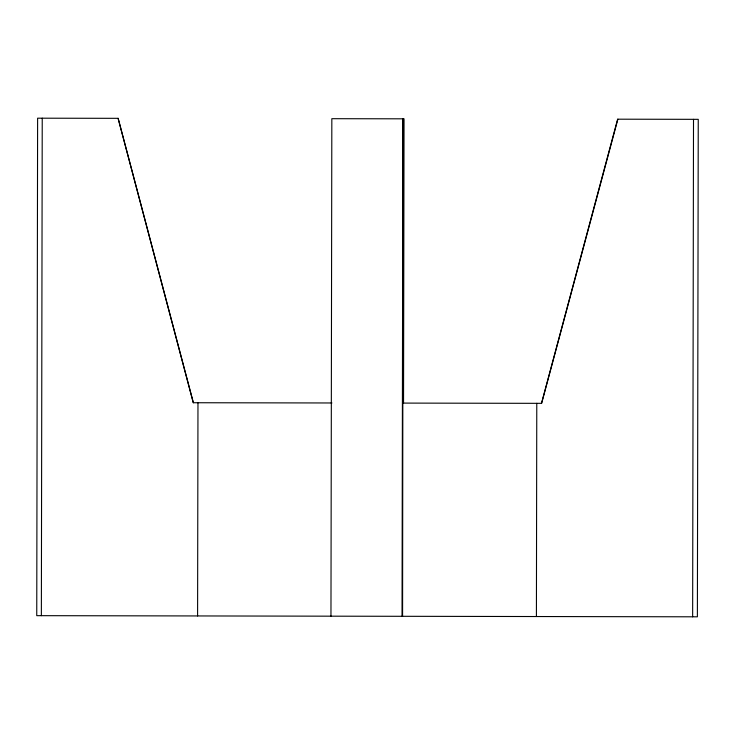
<?xml version="1.0" encoding="UTF-8"?>
<svg xmlns="http://www.w3.org/2000/svg" width="735" height="735" viewBox="0 0 735 735"><rect width="100%" height="100%" fill="white"/><g stroke="black" fill="none" stroke-linecap="round" stroke-linejoin="round"><path stroke-width="1.1" d="M402.578 616.307L403.166 118.822M41.362 615.673L42.235 118.188M197.596 615.948L197.972 402.743M330.961 616.178L331.834 118.693L404.039 118.822L403.543 403.102M402.036 616.307L402.899 118.822M536.412 616.536L536.78 403.331M692.646 616.812L693.509 119.327M541.493 403.34L617.63 119.189L698.25 119.336L697.386 616.812L36.75 615.664L37.614 118.188L118.114 118.326L193.378 402.734M617.878 119.189L541.621 403.34L402.945 403.092M331.926 402.973L193.259 402.734L118.114 118.326"/></g></svg>
